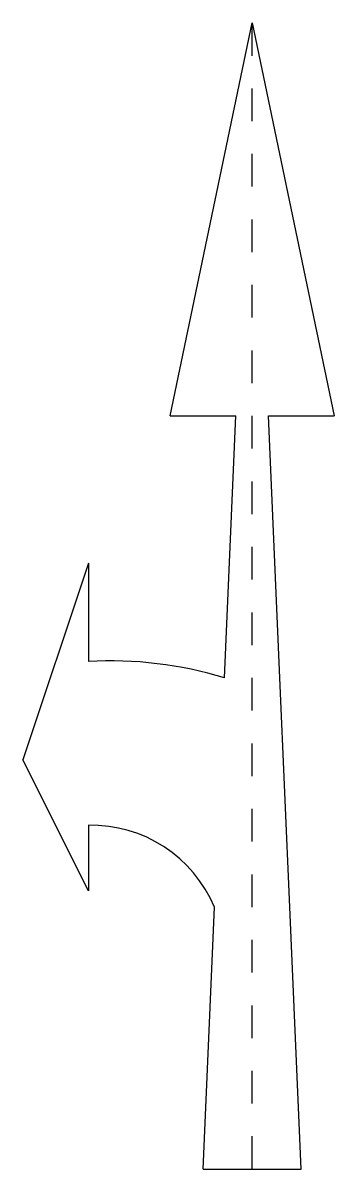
# Model space of a CAD drawing. Header units: metres. Extents: x -0.55 to 0.4, y 0 to 3.5.
import ezdxf

# ---------------------------------------------------------------- set-up
doc = ezdxf.new("R2010")
doc.units = ezdxf.units.M
doc.linetypes.add('CENTERX2', pattern=[0.02032, 0.0127, -0.00254, 0.00254, -0.00254])

msp = doc.modelspace()

# ---------------------------------------------------------------- linework, layer by layer
at = {"color": 7, "linetype": 'Continuous'}
for p, q in [((-0.1, 2.3), (0.15, 3.5)), ((0.15, 3.5), (0.4, 2.3)), ((-0.1, 2.3), (0.1, 2.3)), ((0.0652, 1.5), (0.1, 2.3)), ((0.2348, 1.5), (0.2, 2.3)), ((0.2, 2.3), (0.4, 2.3)), ((-0.35, 1.85), (-0.55, 1.25)), ((-0.35, 1.85), (-0.35, 1.55)), ((0.2652, 0.8), (0.2348, 1.5)), ((-0.35, 0.85), (-0.55, 1.25)), ((-0.35, 1.05), (-0.35, 0.85)), ((0, 0), (0.0348, 0.8)), ((0.3, 0), (0.2652, 0.8)), ((0, 0), (0.3, 0))]:
    msp.add_line(p, q, dxfattribs=at)
at = {"color": 7, "linetype": 'CENTERX2'}
msp.add_line((0.15, 0), (0.15, 3.5), dxfattribs=at)
at = {"color": 7, "linetype": 'Continuous'}
for centre, radius, start, end in [((-0.2827, 0.3597), 1.1922, 73.0318, 93.2353), ((-0.3414, 0.6421), 0.4079, 22.7652, 91.2098)]:
    msp.add_arc(centre, radius, start, end, dxfattribs=at)

doc.saveas('drawing.dxf')
